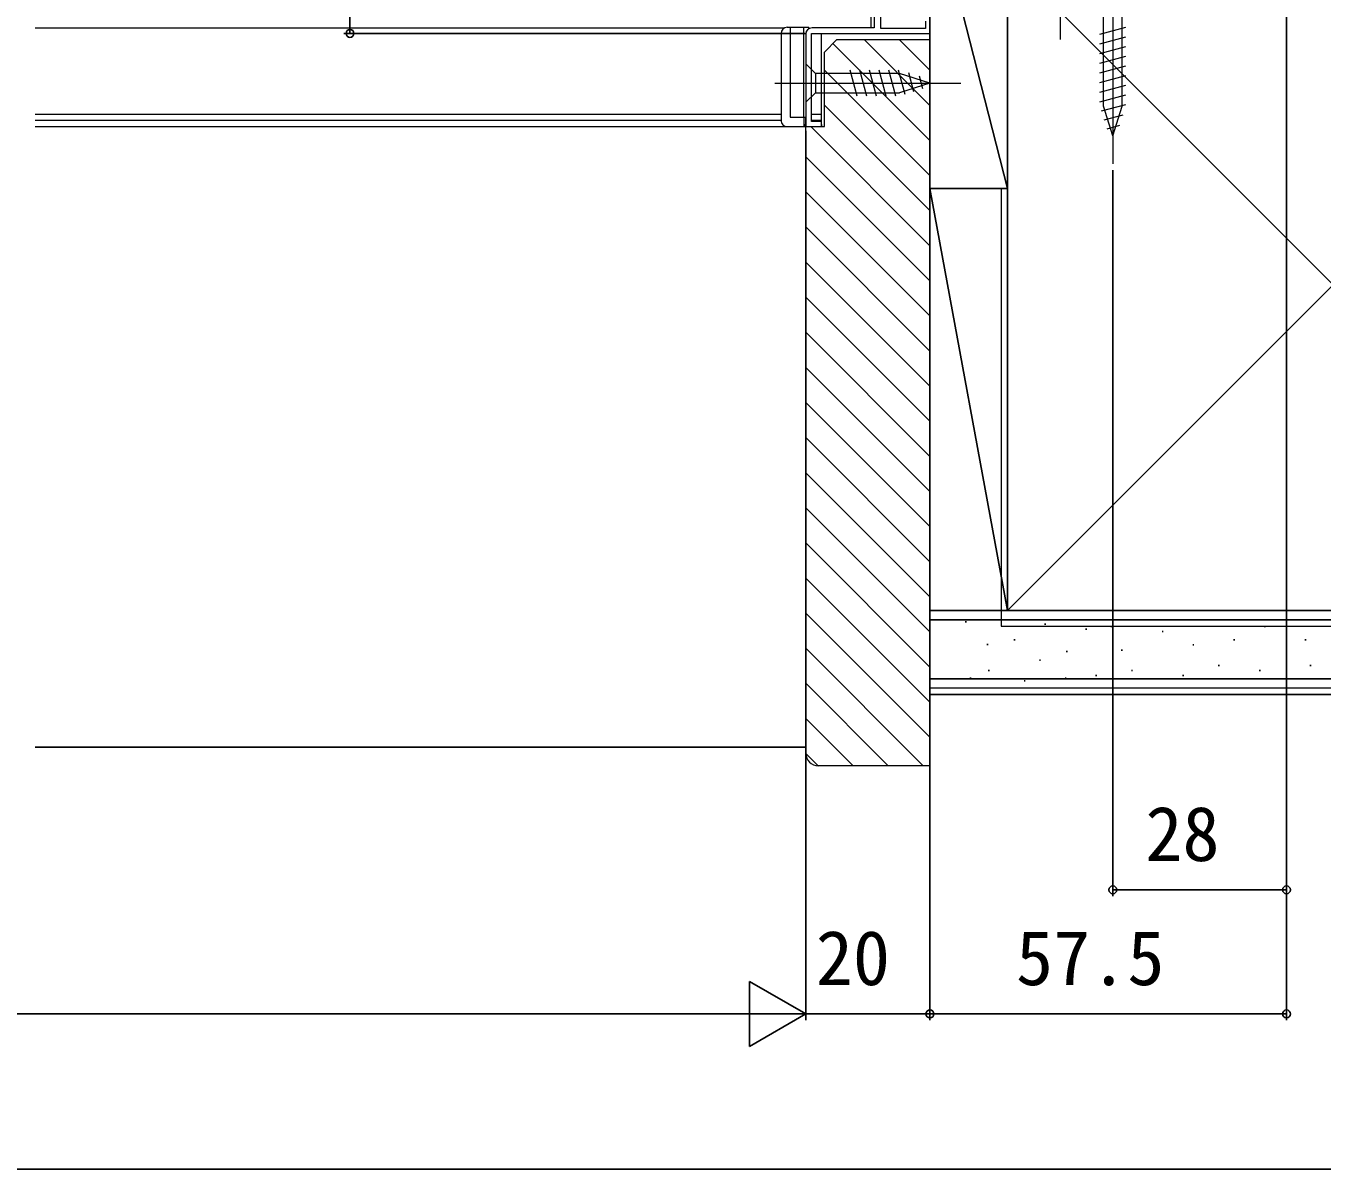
# Model space of a CAD drawing. Units: millimetres, scale not verified. Extents: x -525 to 525, y -783 to 779.
# Drawn here: x 104.2 to 313.2, y -782.9 to -598.7 of the extents above; entities that cross this region are included whole.
import ezdxf
from ezdxf.enums import TextEntityAlignment as Align

# ---------------------------------------------------------------- set-up
doc = ezdxf.new("R2010")
doc.units = ezdxf.units.MM
doc.header["$LTSCALE"] = 4
for name, color, linetype, lineweight in [('0-2_YKK_11', 7, 'Continuous', 18), ('0-4_YKK_12', 2, 'Continuous', 18), ('0-5_YKK_13', 4, 'Continuous', 18), ('0-A_YSS_KE', 3, 'Continuous', 18)]:
    doc.layers.add(name, color=color, linetype=linetype, lineweight=lineweight)
for name, color, linetype in [('0-7_YKK_D', 6, 'Continuous'), ('0-8_YKK_ZWAK', 7, 'Continuous'), ('0-9_YSS_K', 3, 'Continuous')]:
    doc.layers.add(name, color=color, linetype=linetype)
doc.styles.add('ＭＳ ゴシック', font='')
doc.styles.get('ＭＳ ゴシック').set_extended_font_data('MS Gothic')

msp = doc.modelspace()

# ---------------------------------------------------------------- linework, layer by layer
at = {"layer": '0-2_YKK_11', "color": 4}
for points in [[(234.6, -567.6), (241, -567.6), (241, -582.7), (233.5, -582.7), (230, -583.5), (230, -585.4), (231, -585.4), (231, -584.502), (233.635, -583.9), (241, -583.9), (241, -599), (231, -599)], [(249.3, -597.9), (249.3, -599.1), (242.1, -599.1), (242.1, -595.5)], [(230, -600), (230, -614.9), (232.5, -614.9), (232.5, -614.1), (230.9, -614.1), (230.9, -599.9), (250, -599.9), (250, -597.9)]]:
    msp.add_lwpolyline(points, dxfattribs=at)
msp.add_arc((231, -600), 1, 89.99998, 179.99996, dxfattribs=at)
at = {"layer": '0-4_YKK_12'}
for p, q in [((240.5, -583.9), (240.5, -599)), ((105.75, -599), (226.564, -599)), ((232.5, -614.4), (232.5, -599.9)), ((105.75, -612.9), (226, -612.9)), ((105.75, -613.9), (226, -613.9)), ((230.9, -612.9), (232.5, -612.9)), ((230.917, -613.9), (232.5, -613.9)), ((105.75, -614.9), (230.3, -614.9)), ((232.2, -614.9), (232.5, -614.9)), ((232.5, -614.6), (232.5, -614.9))]:
    msp.add_line(p, q, dxfattribs=at)
at = {"layer": '0-5_YKK_13'}
for p, q in [((279.502, -536.15), (279.502, -620.92)), ((281.002, -611.6), (281.002, -551.673)), ((271, -565.9), (271, -600.9)), ((227, -598.9), (230.5, -598.9)), ((227.5, -598.9), (227.5, -613.4)), ((229.7, -613.4), (229.7, -598.9)), ((230.5, -599.134), (230.5, -598.9)), ((277.402, -600.035), (281.602, -598.91)), ((226, -599.9), (226, -613.9)), ((277.402, -601.588), (281.602, -600.463)), ((277.402, -603.141), (281.602, -602.016)), ((277.402, -604.694), (281.602, -603.569)), ((230, -604.8), (230, -611)), ((230, -604.8), (231.55, -606.35)), ((238.294, -610), (237.168, -605.8)), ((239.846, -610), (238.721, -605.8)), ((241.399, -610), (240.274, -605.8)), ((242.952, -610), (241.827, -605.8)), ((244.505, -610), (243.38, -605.8)), ((245.989, -609.741), (244.933, -605.8)), ((277.402, -606.247), (281.602, -605.121)), ((225, -607.9), (255, -607.9)), ((245.084, -606.35), (231.55, -606.35)), ((231.55, -606.35), (231.55, -609.45)), ((250, -607.9), (245.084, -606.35)), ((250, -607.9), (245.084, -609.45)), ((247.421, -609.29), (246.607, -606.254)), ((248.853, -608.838), (248.303, -606.788)), ((277.402, -607.8), (281.602, -606.674)), ((230, -611), (231.55, -609.45)), ((231.55, -609.45), (245.084, -609.45)), ((277.402, -609.353), (281.602, -608.227)), ((277.402, -610.906), (281.602, -609.78)), ((277.661, -612.389), (281.602, -611.333)), ((279.502, -616.4), (278.002, -611.6)), ((279.502, -616.4), (281.002, -611.6)), ((227.5, -613.4), (230, -613.4)), ((229.7, -613.4), (229.7, -614.858)), ((230, -614.4), (230, -613.4)), ((278.112, -613.821), (281.148, -613.008)), ((227, -614.9), (229.5, -614.9)), ((278.564, -615.253), (280.614, -614.704))]:
    msp.add_line(p, q, dxfattribs=at)
msp.add_lwpolyline([(278.002, -611.6), (278.002, -551.673), (281.002, -551.673)], dxfattribs=at)
for centre, radius, start, end in [((227, -599.9), 1, 90, 179.99987), ((227, -613.9), 1, 179.99987, 270), ((229.5, -614.4), 0.5, 270, 359.99991)]:
    msp.add_arc(centre, radius, start, end, dxfattribs=at)
at = {"layer": '0-7_YKK_D'}
for p, q in [((156.5, -528.9), (156.5, -599.9)), ((307.5, -538.401), (307.5, -738.9)), ((307.5, -538.401), (307.5, -758.9)), ((230.1, -599.9), (155.5, -599.9)), ((250, -600.6), (250, -758.9)), ((250, -600.6), (250, -758.9)), ((230, -615.62), (230, -758.9)), ((230, -615.62), (230, -758.9)), ((279.5, -621.921), (279.5, -738.9)), ((279.5, -737.9), (307.5, -737.9)), ((230, -757.9), (220.907, -752.65)), ((220.907, -752.65), (220.907, -763.15)), ((-219.5, -757.9), (219.5, -757.9)), ((230, -757.9), (211.814, -757.9)), ((230, -757.9), (220.907, -763.15)), ((230, -757.9), (250, -757.9)), ((307.5, -757.9), (250, -757.9))]:
    msp.add_line(p, q, dxfattribs=at)
for centre in [(156.5, -599.9), (279.5, -737.9), (307.5, -737.9), (250, -757.9), (307.5, -757.9)]:
    msp.add_circle(centre, 0.637, dxfattribs=at)
at = {"layer": '0-8_YKK_ZWAK'}
msp.add_lwpolyline([(-525, -782.9), (525, -782.9), (525, 747.1)], dxfattribs=at)
at = {"layer": '0-9_YSS_K'}
for p, q in [((262.5, -624.9), (250, -575.9)), ((262.5, -692.9), (367.5, -587.9)), ((262.5, -587.9), (367.5, -692.9)), ((234.377, -601.523), (250, -617.145)), ((239.411, -600.9), (250, -611.488)), ((245.068, -600.9), (250, -605.831)), ((233.049, -605.851), (250, -622.802)), ((233, -611.459), (250, -628.459)), ((230.784, -614.9), (250, -634.116)), ((230, -619.772), (250, -639.773)), ((230, -625.429), (250, -645.429)), ((262.5, -692.9), (250, -624.9)), ((230, -631.086), (250, -651.086)), ((230, -636.743), (250, -656.743)), ((230, -642.4), (250, -662.4)), ((230, -648.057), (250, -668.057)), ((230, -653.714), (250, -673.714)), ((230, -659.371), (250, -679.371)), ((230, -665.027), (250, -685.027)), ((230, -670.684), (250, -690.684)), ((230, -676.341), (250, -696.341)), ((230, -681.998), (250, -701.998)), ((230, -687.655), (250, -707.655)), ((230, -693.312), (250, -713.312)), ((450, -694.4), (250, -694.4)), ((255.683, -694.73), (255.883, -694.73)), ((268.481, -695.119), (268.681, -695.119)), ((275.107, -695.899), (275.307, -695.899)), ((279.198, -695.466), (279.398, -695.466)), ((303.923, -695.466), (304.123, -695.466)), ((263.539, -697.614), (263.739, -697.614)), ((287.44, -696.29), (287.64, -696.29)), ((298.978, -697.614), (299.178, -697.614)), ((310.448, -697.614), (310.648, -697.614)), ((230, -698.969), (248.931, -717.9)), ((259.191, -698.348), (259.391, -698.348)), ((271.989, -699.517), (272.189, -699.517)), ((280.847, -699.262), (281.047, -699.262)), ((292.385, -698.438), (292.585, -698.438)), ((267.66, -700.911), (267.86, -700.911)), ((296.506, -701.735), (296.706, -701.735)), ((311.272, -701.735), (311.472, -701.735)), ((450, -703.9), (250, -703.9)), ((256.463, -703.805), (256.663, -703.805)), ((259.419, -702.559), (259.619, -702.559)), ((265.188, -704.207), (265.388, -704.207)), ((271.799, -703.805), (271.999, -703.805)), ((276.726, -703.383), (276.926, -703.383)), ((282.495, -702.559), (282.695, -702.559)), ((290.737, -703.383), (290.937, -703.383)), ((303.099, -702.559), (303.299, -702.559)), ((230, -704.625), (243.274, -717.9)), ((450, -706.4), (250, -706.4)), ((230, -710.282), (237.618, -717.9)), ((105.75, -714.9), (230, -714.9)), ((230, -715.939), (231.961, -717.9))]:
    msp.add_line(p, q, dxfattribs=at)
for points in [[(250, -624.9), (250, -575.9), (262.5, -575.9), (262.5, -624.9)], [(250, -692.9), (250, -624.9), (262.5, -624.9), (262.5, -692.9)]]:
    msp.add_lwpolyline(points, close=True, dxfattribs=at)
at = {"layer": '0-A_YSS_KE'}
for p, q in [((261.5, -624.9), (261.5, -695.4)), ((450, -692.9), (250, -692.9)), ((250, -705.4), (250, -692.9)), ((261.5, -695.4), (450, -695.4)), ((450, -705.4), (250, -705.4))]:
    msp.add_line(p, q, dxfattribs=at)
for points in [[(367.5, -587.9), (262.5, -587.9), (262.5, -692.9), (367.5, -692.9)], [(230, -715.9), (230, -614.9), (233, -614.9), (233, -602.9), (235, -600.9), (250, -600.9)], [(250, -600.9), (250, -717.9), (232, -717.9)]]:
    msp.add_lwpolyline(points, dxfattribs=at)
msp.add_arc((232, -715.9), 2, 180.00001, 269.99999, dxfattribs=at)

# ---------------------------------------------------------------- texts
at = {"layer": '0-7_YKK_D', "style": 'ＭＳ ゴシック'}
for s, p in [('28', (284.739, -735.9)), ('20', (231.6, -755.9)), ('57.5', (263.887, -755.9))]:
    msp.add_text(s, height=8.798, dxfattribs=at).set_placement(p, align=Align.BOTTOM_LEFT)

doc.saveas('drawing.dxf')
